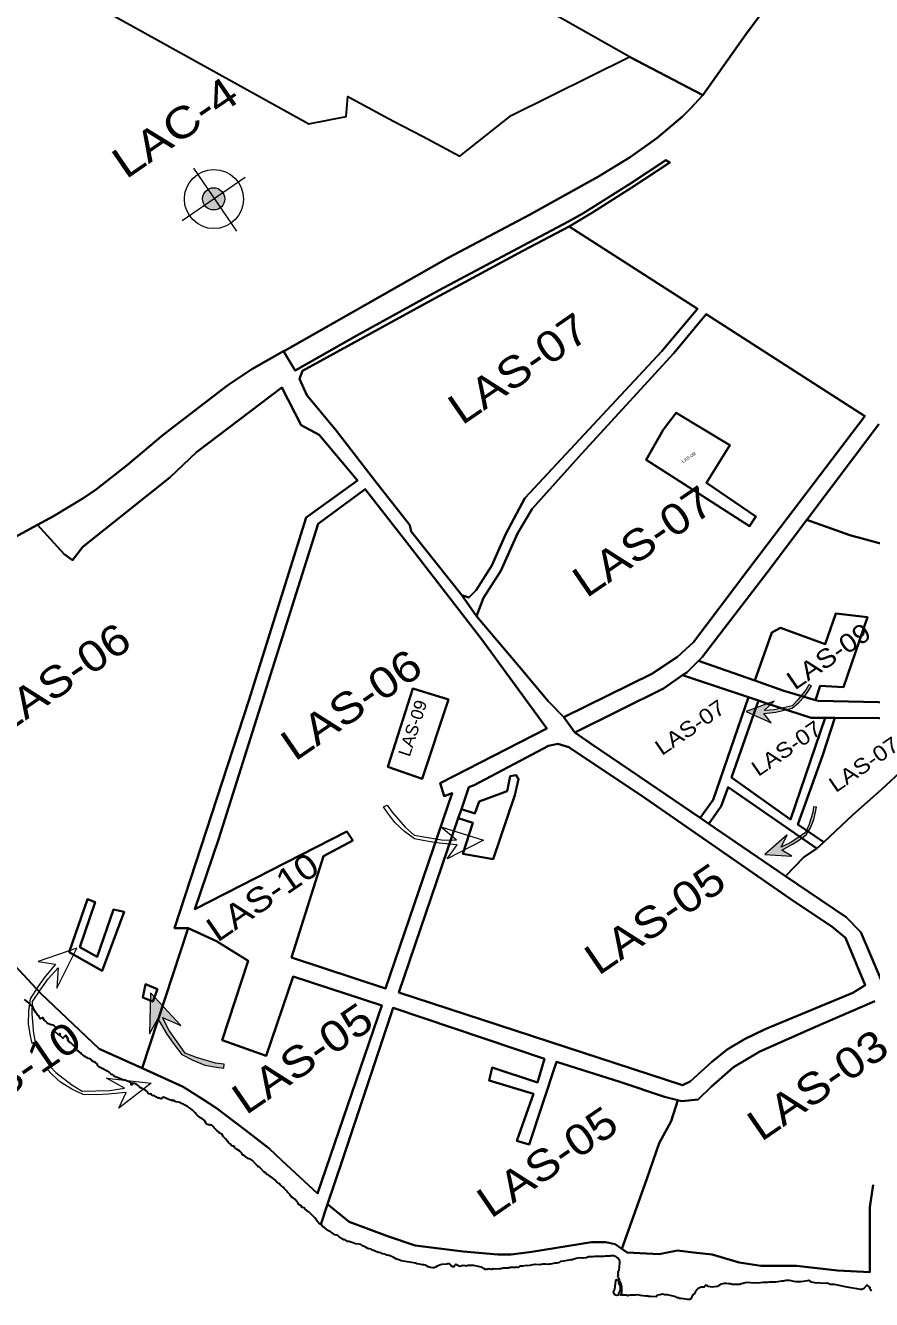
# Model space of a CAD drawing. Header units: metres. Extents: x 263924 to 318888, y 5017073 to 5064560.
# Drawn here: x 292587 to 295224, y 5030530 to 5034501 of the extents above; entities that cross this region are included whole.
import ezdxf

# ---------------------------------------------------------------- set-up
doc = ezdxf.new("R2010")
doc.units = ezdxf.units.M
doc.header["$LTSCALE"] = 38
for name, color, linetype, lineweight in [('1', 7, 'Continuous', 25), ('60', 7, 'Continuous', 13), ('61', 7, 'Continuous', 13)]:
    doc.layers.add(name, color=color, linetype=linetype, lineweight=lineweight)
doc.layers.add('6', color=7, linetype='Continuous')

msp = doc.modelspace()

# ---------------------------------------------------------------- hatches: boundary and pattern name
at = {"layer": '60'}
for points in [[(294920.34, 5032394.86), (294833.38, 5032362.76), (294910.81, 5032327.8), (294888.45, 5032356.16), (294925.16, 5032361.34), (294947.55, 5032365.98), (294976.01, 5032373.43), (294996.05, 5032389.52), (295015.14, 5032409.22), (295028.34, 5032429.33), (295036.39, 5032443.01), (295028.55, 5032446.38), (295019.62, 5032431.01), (294993.93, 5032398.86), (294976.23, 5032380.91), (294948.18, 5032374.57), (294920.13, 5032368.23), (294889.5, 5032365.86)], [(294960.54, 5031978.45), (294890.85, 5031917.33), (294975.66, 5031912.42), (294944.63, 5031930.9), (294977.05, 5031948.88), (294996.29, 5031961.23), (295020.2, 5031978.38), (295033.15, 5032000.57), (295043.92, 5032025.8), (295049.04, 5032049.3), (295051.66, 5032064.96), (295043.13, 5032065.31), (295040.3, 5032047.76), (295027.83, 5032008.54), (295017.73, 5031985.44), (294993.81, 5031969.47), (294969.88, 5031953.51), (294942.13, 5031940.32)], [(293071.79, 5031383.57), (292976.92, 5031485.41), (292973.38, 5031357.89), (292999.7, 5031405.3), (293028.16, 5031357.46), (293047.56, 5031329.14), (293074.38, 5031294.04), (293108.27, 5031275.61), (293146.63, 5031260.57), (293182.13, 5031253.96), (293205.74, 5031250.73), (293205.88, 5031263.54), (293179.41, 5031267), (293119.99, 5031283.95), (293084.86, 5031298.06), (293059.82, 5031333.24), (293034.78, 5031368.42), (293013.74, 5031409.48)]]:
    msp.add_hatch(color=256, dxfattribs=at).paths.add_polyline_path(points)
at = {"layer": '61'}
msp.add_hatch(color=256, dxfattribs=at).paths.add_polyline_path([(293193.38, 5033932.3, 1), (293154.25, 5033989.44, 1)])

# ---------------------------------------------------------------- linework, layer by layer
at = {"layer": '1'}
for points in [[(292729.28, 5034606.57), (293470.52, 5034195), (293586.37, 5034217.84), (293591.52, 5034280), (293693.52, 5034225), (293734.52, 5034203), (293824.67, 5034156.12), (293940.73, 5034093.9), (294100.52, 5034221.01), (294469.89, 5034403.84), (294697.49, 5034283.73), (294659.27, 5034242.86), (294634.57, 5034217.6), (294554.52, 5034150.01), (294471.52, 5034091.01)], [(294281.16, 5033874.67), (294354.44, 5033918.3), (294476.79, 5033995.87), (294594.61, 5034073.84), (294582.22, 5034081.77), (294472.07, 5034008.99), (294324.17, 5033915.35), (294279.43, 5033889.99), (294155.33, 5033825.38), (293876.39, 5033676.31), (293619.83, 5033534.78), (293427.73, 5033425.99), (293391.23, 5033485.78), (293396.43, 5033488.73), (293904.53, 5033777), (294157.53, 5033911), (294372.52, 5034031.01), (294471.52, 5034091.01), (294554.52, 5034150.01), (294634.57, 5034217.6), (294659.27, 5034242.86), (294697.49, 5034283.73), (294835.81, 5034479.14), (294905.41, 5034571.66)], [(294905.41, 5034571.66), (294835.81, 5034479.14), (294697.49, 5034283.73), (294469.89, 5034403.84), (294228.5, 5034540.28)], [(294471.52, 5034091.01), (294372.52, 5034031.01), (294157.53, 5033911), (293904.53, 5033777), (293396.43, 5033488.73), (293391.23, 5033485.78), (293292.53, 5033430), (293217.53, 5033380), (293016.53, 5033225), (292905.53, 5033132), (292808.53, 5033055.99), (292769.53, 5033028.99), (292674.7, 5032971.72), (292624.64, 5032944.53), (292450.53, 5032849.99)], [(293385.93, 5030962.86), (293496.95, 5030860.24), (293698.04, 5031446.92), (293421.81, 5031536.88), (293337.43, 5031289.75), (293200.6, 5031338.54), (293281.43, 5031585.19), (293182.85, 5031646.51), (293094.35, 5031687.41), (293051.48, 5031687.33), (293283.61, 5032396.78), (293462.12, 5032967.99), (293621.43, 5033082.95), (293502.17, 5033225.75), (293446.41, 5033255.89), (293385.98, 5033372.62), (293120.15, 5033171.05), (293037.2, 5033092.76), (292766.21, 5032875.95), (292734.13, 5032834.46), (292707.55, 5032853.34), (292624.64, 5032944.53), (292674.7, 5032971.72), (292769.53, 5033028.99), (292808.53, 5033055.99), (292905.53, 5033132), (293016.53, 5033225), (293217.53, 5033380), (293292.53, 5033430), (293391.23, 5033485.78), (293427.73, 5033425.99), (293619.83, 5033534.78), (293876.39, 5033676.31), (294155.33, 5033825.38), (294279.43, 5033889.99), (294324.17, 5033915.35), (294472.07, 5034008.99), (294582.22, 5034081.77), (294594.61, 5034073.84), (294476.79, 5033995.87)], [(294476.79, 5033995.87), (294354.44, 5033918.3), (294281.16, 5033874.67), (294136.6, 5033799.37), (293838.51, 5033637.86)], [(294014.74, 5032717.7), (293992.43, 5032659.62), (293947.38, 5032725.4), (293968.95, 5032718.09), (293992.03, 5032740.8), (294040, 5032817.82), (294083.9, 5032916.91), (294143.12, 5033027.87), (294570.26, 5033486.05), (294681.7, 5033617.74), (294281.16, 5033874.67)], [(293838.51, 5033637.86), (293450.58, 5033424.64), (293441.1, 5033400.2), (293463.53, 5033349.31), (293555.89, 5033238.62), (293674.39, 5033083.72), (293785.12, 5032944.2), (293789.48, 5032923.73), (293947.38, 5032725.4), (293992.43, 5032659.62), (294125.83, 5032503.13), (294215.63, 5032394.8), (294264.45, 5032345.7), (294299.05, 5032297.61), (294349.5, 5032261.99), (294501.74, 5032159.34), (294689.34, 5032031.24), (294716.38, 5032012.77), (294798.6, 5031956.62), (294955.97, 5031849.8), (294990.93, 5031826.06), (295145, 5031721.46), (295190.7, 5031674.68), (295255.14, 5031523.61)], [(295246.66, 5033258.3), (295022.01, 5032960.44), (294898.44, 5032796.58), (294695.55, 5032532.43), (294684.49, 5032521.35), (294648.04, 5032484.86), (294634.97, 5032475.91), (294575.34, 5032435.07), (294299.05, 5032297.61), (294264.45, 5032345.7), (294539.25, 5032480.47), (294619.53, 5032533.79), (294668.61, 5032579.08), (294838.38, 5032803.86), (295202.37, 5033283.52), (294707.87, 5033601.57), (294607.61, 5033479.87), (294320.72, 5033167.45), (294165.65, 5032994.98), (294120.84, 5032917.36), (294068, 5032801.11), (294014.74, 5032717.7)], [(292450.53, 5032849.99), (292624.64, 5032944.53), (292707.55, 5032853.34), (292734.13, 5032834.46), (292766.21, 5032875.95), (293037.2, 5033092.76), (293120.15, 5033171.05), (293385.98, 5033372.62), (293446.41, 5033255.89), (293502.17, 5033225.75), (293621.43, 5033082.95), (293462.12, 5032967.99), (293283.61, 5032396.78), (293051.48, 5031687.33), (293094.35, 5031687.41), (292951.01, 5031251.58), (292816.49, 5031311.34), (292636.3, 5031483.01), (292538.28, 5031587.91)], [(295328.78, 5032866.12), (295155.57, 5032912.42), (295022.01, 5032960.44), (295246.66, 5033258.3)], [(295385.73, 5032341.14), (295109.1, 5032343.14), (295079.48, 5032343.36), (295035.88, 5032343.67), (294894.74, 5032389.25), (294871.56, 5032396.98), (294840.34, 5032407.4), (294634.97, 5032475.91), (294648.04, 5032484.86), (294684.49, 5032521.35), (294860.36, 5032459.07), (294950.22, 5032427.25), (295048.69, 5032398.41), (295056.91, 5032396), (295481.31, 5032387)], [(295255.14, 5031523.61), (295190.7, 5031674.68), (295145, 5031721.46), (294990.93, 5031826.06), (294955.97, 5031849.8), (295012.81, 5031908.61), (295053.19, 5031936.02), (295075.28, 5031955.25), (295165.18, 5032040.83), (295254.72, 5032119.99)], [(292538.28, 5031587.91), (292636.3, 5031483.01), (292816.49, 5031311.34), (292951.01, 5031251.58), (293078.35, 5031193.32), (293138.18, 5031155.13), (293182.27, 5031126.68), (293272.7, 5031057.69), (293346.71, 5031000.51), (293385.93, 5030962.86)], [(292727.64, 5031329.78), (292722.44, 5031334.48), (292719.04, 5031339.48), (292720.64, 5031341.88), (292713.84, 5031352.28), (292711.74, 5031352.98), (292703.74, 5031344.88), (292693.54, 5031353.48), (292696.24, 5031357.28), (292693.84, 5031358.78), (292690.34, 5031354.48), (292677.24, 5031366.48), (292683.04, 5031376.48), (292679.74, 5031380.08), (292676.83, 5031382.88), (292672.24, 5031384.78), (292667.44, 5031386.18), (292658.83, 5031389.78), (292654.74, 5031392.68), (292650.14, 5031396.48), (292648.44, 5031398.78), (292645.83, 5031401.08), (292644.83, 5031403.88), (292642.64, 5031407.88), (292640.03, 5031408.28), (292633.14, 5031404.58), (292629.33, 5031410.58), (292630.03, 5031412.78), (292623.33, 5031417.98), (292621.53, 5031421.88), (292618.74, 5031425.68), (292615.24, 5031431.18), (292611.33, 5031439.88), (292609.33, 5031443.38), (292603.14, 5031448.58), (292598.33, 5031453.78), (292592.44, 5031458.38), (292588.44, 5031462.18), (292583.83, 5031464.88)], [(295234.06, 5031460.37), (295048.86, 5031380.38), (294875.68, 5031302.78), (294793.68, 5031254.43), (294724.35, 5031193.28), (294683.32, 5031153.47), (294632.49, 5031147.94), (294619.98, 5031151.08), (294578.28, 5031161.57), (294438.8, 5031208.54), (294241.96, 5031270.9), (294156.81, 5031013.48), (294118.27, 5031024.17), (294170, 5031170.86), (294031.92, 5031212.94), (294041.69, 5031252.81), (294182.49, 5031206.75), (294204.33, 5031280.26), (293732.52, 5031439.3), (293575.56, 5030964.82), (293528.56, 5030826.62), (293507.27, 5030764.05), (293501.84, 5030767.48), (293499.54, 5030770.58), (293496.14, 5030774.18), (293493.94, 5030777.38)], [(295228.74, 5030887.87), (295218.25, 5030817.3), (295218.82, 5030615.64), (295117.09, 5030620.3), (294989.7, 5030634.7), (294879.02, 5030634.5), (294810.85, 5030645.78), (294727.14, 5030669.94), (294668.64, 5030676.91), (294619.37, 5030682.66), (294561.48, 5030671.57), (294462.26, 5030676.7), (294445.54, 5030688.04), (294465.13, 5030743.33), (294523.08, 5030906.57), (294561.89, 5031017.02), (294598.77, 5031085.56), (294619.98, 5031151.08), (294632.49, 5031147.94), (294683.32, 5031153.47), (294724.35, 5031193.28), (294793.68, 5031254.43), (294875.68, 5031302.78), (295048.86, 5031380.38), (295234.06, 5031460.37)], [(292901.84, 5031211.28), (292899.54, 5031212.78), (292896.34, 5031213.18), (292894.04, 5031214.08), (292867.65, 5031224.53), (292864.04, 5031225.38), (292861.14, 5031228.08), (292859.04, 5031230.38), (292856.24, 5031231.58), (292853.44, 5031233.58), (292851.24, 5031235.68), (292848.14, 5031238.28), (292820.45, 5031252.87), (292815.94, 5031255.58), (292811.94, 5031259.08), (292811.94, 5031263.28), (292806.24, 5031268.08), (292800.84, 5031270.58), (292797.04, 5031271.78), (292795.74, 5031273.48), (292793.44, 5031275.28), (292790.94, 5031277.98), (292789.34, 5031279.28), (292786.24, 5031280.18), (292783.44, 5031281.28), (292780.64, 5031282.98), (292777.44, 5031284.38), (292774.24, 5031286.08), (292771.84, 5031287.78), (292761.74, 5031295.78), (292760.54, 5031297.98), (292757.94, 5031298.38), (292755.84, 5031299.48), (292753.64, 5031302.88), (292746.84, 5031308.18), (292744.84, 5031311.08), (292747.84, 5031314.58), (292737.04, 5031322.18), (292729.64, 5031328.98), (292727.64, 5031329.78)], [(293036.04, 5031152.18), (293017.64, 5031160.48), (293015.04, 5031159.88), (293013.14, 5031158.58), (293011.74, 5031156.18), (293009.84, 5031154.98), (293001.64, 5031158.68), (292999.44, 5031157.88), (292997.74, 5031159.78), (292995.54, 5031160.18), (292991.04, 5031164.08), (292988.24, 5031166.08), (292985.14, 5031165.18), (292981.74, 5031165.38), (292980.44, 5031168.38), (292977.94, 5031170.68), (292976.04, 5031169.58), (292973.14, 5031170.68), (292969.54, 5031172.88), (292967.04, 5031177.68), (292961.14, 5031182.38), (292957.74, 5031183.78), (292954.14, 5031184.08), (292950.94, 5031188.08), (292946.94, 5031189.68), (292944.64, 5031190.18), (292943.64, 5031192.08), (292941.94, 5031194.28), (292938.44, 5031197.28), (292935.64, 5031198.88), (292932.74, 5031200.08), (292929.34, 5031202.78), (292921.74, 5031204.48), (292918.84, 5031198.68), (292916.54, 5031199.58), (292916.54, 5031204.28), (292915.14, 5031205.88), (292912.54, 5031207.18), (292907.64, 5031209.28), (292901.84, 5031211.28)], [(293189.54, 5031051.48), (293182.94, 5031057.88), (293180.64, 5031060.28), (293175.04, 5031065.58), (293172.64, 5031068.78), (293170.14, 5031071.28), (293166.64, 5031074.08), (293163.24, 5031073.28), (293161.04, 5031074.18), (293157.74, 5031073.98), (293153.34, 5031075.48), (293151.34, 5031077.48), (293146.14, 5031086.28), (293143.84, 5031088.68), (293141.44, 5031090.68), (293137.04, 5031093.78), (293132.14, 5031096.58), (293127.04, 5031099.98), (293123.34, 5031103.08), (293120.15, 5031106.87), (293115.54, 5031111.98), (293112.94, 5031114.48), (293110.74, 5031117.18), (293106.14, 5031121.38), (293098.34, 5031127.68), (293092.54, 5031131.58), (293081.64, 5031137.08), (293079.24, 5031138.78), (293075.64, 5031140.28), (293073.44, 5031141.38), (293068.74, 5031144.38), (293056.94, 5031145.78), (293053.14, 5031147.28), (293052.14, 5031149.28), (293048.64, 5031149.98), (293046.34, 5031151.98), (293044.94, 5031149.28), (293042.04, 5031149.88), (293039.84, 5031151.38), (293036.04, 5031152.18)], [(293335.54, 5030924.78), (293330.24, 5030927.88), (293318.34, 5030939.98), (293314.74, 5030944.28), (293312.34, 5030943.98), (293311.14, 5030945.88), (293305.04, 5030951.98), (293295.94, 5030961.88), (293291.34, 5030965.68), (293288.44, 5030967.48), (293282.84, 5030968.38), (293280.74, 5030969.18), (293278.24, 5030971.08), (293269.74, 5030978.28), (293267.14, 5030978.78), (293263.84, 5030980.98), (293262.34, 5030983.48), (293261.24, 5030986.08), (293257.14, 5030990.28), (293254.74, 5030991.48), (293253.94, 5030993.68), (293251.74, 5030994.58), (293247.34, 5030997.98), (293240.04, 5031003.18), (293238.44, 5031004.68), (293236.94, 5031007.58), (293233.84, 5031007.88), (293231.24, 5031008.68), (293228.54, 5031010.98), (293224.84, 5031015.08), (293219.84, 5031019.28), (293218.34, 5031022.58), (293215.84, 5031024.88), (293210.04, 5031030.38), (293205.54, 5031036.28), (293203.54, 5031038.18), (293199.74, 5031045.18), (293197.44, 5031045.98), (293192.04, 5031048.68), (293189.54, 5031051.48)], [(293493.94, 5030777.38), (293488.44, 5030784.08), (293479.04, 5030794.08), (293471.24, 5030801.68), (293467.94, 5030804.38), (293463.54, 5030807.28), (293457.64, 5030812.08), (293455.74, 5030815.18), (293449.94, 5030817.18), (293446.44, 5030821.78), (293441.24, 5030824.58), (293437.44, 5030827.78), (293435.54, 5030831.08), (293432.34, 5030835.88), (293427.64, 5030841.28), (293420.14, 5030847.58), (293417.54, 5030848.38), (293414.04, 5030852.28), (293412.54, 5030855.98), (293408.24, 5030860.18), (293404.24, 5030864.88), (293402.14, 5030867.88), (293393.24, 5030876.18), (293391.14, 5030879.58), (293383.64, 5030885.28), (293381.04, 5030887.58), (293378.44, 5030890.68), (293376.64, 5030891.78), (293373.54, 5030894.08), (293370.44, 5030895.88), (293363.84, 5030902.68), (293360.24, 5030905.68), (293357.64, 5030908.38), (293354.64, 5030910.28), (293350.84, 5030911.98), (293349.14, 5030913.08), (293346.74, 5030916.18), (293343.44, 5030918.28), (293339.64, 5030919.98), (293335.54, 5030924.78)], [(294165.15, 5030679.04), (294350.59, 5030708.59), (294394.98, 5030708.75), (294424.66, 5030702.19), (294445.54, 5030688.04), (294462.26, 5030676.7), (294561.48, 5030671.57), (294619.37, 5030682.65), (294668.64, 5030676.91), (294727.14, 5030669.94), (294810.85, 5030645.78), (294879.02, 5030634.5), (294989.7, 5030634.7), (295117.09, 5030620.3), (295218.82, 5030615.64), (295218.25, 5030817.3), (295228.74, 5030887.87)], [(293635.14, 5030698.48), (293631.74, 5030701.68), (293625.94, 5030702.68), (293615.74, 5030703.98), (293610.04, 5030705.28), (293605.74, 5030707.58), (293600.64, 5030708.18), (293596.14, 5030711.08), (293590.74, 5030710.48), (293586.64, 5030713.68), (293582.94, 5030716.08), (293579.64, 5030716.28), (293576.64, 5030717.98), (293574.34, 5030719.08), (293567.14, 5030724.58), (293563.54, 5030726.58), (293561.64, 5030728.08), (293557.84, 5030730.28), (293550.94, 5030731.28), (293547.44, 5030734.38), (293542.44, 5030737.58), (293536.94, 5030741.48), (293533.94, 5030743.18), (293529.64, 5030744.98), (293526.84, 5030746.68), (293518.84, 5030754.48), (293513.74, 5030756.48), (293513.24, 5030758.68), (293510.14, 5030762.68), (293509.06, 5030763.18), (293507.54, 5030763.88), (293507.27, 5030764.05), (293528.56, 5030826.62), (293595.94, 5030772.24), (293718.93, 5030726.27), (293801.92, 5030698.26), (293950.89, 5030679.31), (294058.81, 5030670.06), (294100.7, 5030670.18), (294165.15, 5030679.04)], [(293880.04, 5030637.79), (293870.14, 5030633.38), (293865.04, 5030631.18), (293859.54, 5030629.18), (293855.74, 5030628.98), (293849.84, 5030629.58), (293846.04, 5030630.38), (293842.34, 5030631.88), (293836.84, 5030634.78), (293832.94, 5030636.48), (293828.24, 5030637.78), (293824.54, 5030637.88), (293819.74, 5030638.58), (293814.44, 5030640.58), (293806.64, 5030641.18), (293802.34, 5030643.18), (293757.44, 5030650.08), (293753.54, 5030652.08), (293741.64, 5030657.18), (293732.54, 5030661.88), (293722.64, 5030666.38), (293720.04, 5030667.08), (293713.54, 5030667.98), (293710.14, 5030669.58), (293707.94, 5030670.88), (293700.64, 5030671.88), (293696.94, 5030673.78), (293694.24, 5030675.38), (293690.64, 5030676.68), (293686.04, 5030676.88), (293682.54, 5030678.88), (293679.34, 5030680.08), (293675.34, 5030682.08), (293667.94, 5030683.78), (293664.34, 5030686.48), (293657.04, 5030687.78), (293654.44, 5030689.38), (293648.44, 5030692.18), (293642.44, 5030695.58), (293635.14, 5030698.48)], [(294056.84, 5030624.79), (294051.45, 5030625.19), (294047.04, 5030624.19), (294044.75, 5030625.49), (294042.45, 5030624.49), (294038.95, 5030623.38), (294035.7, 5030624.08), (294032.15, 5030625.08), (294026.34, 5030623.49), (294023.34, 5030624.38), (294021.15, 5030623.29), (294015.54, 5030626.69), (294009.54, 5030630.69), (294002.84, 5030631.88), (293997.54, 5030632.38), (293988.84, 5030634.69), (293983.95, 5030635.49), (293977.04, 5030635.79), (293966.04, 5030635.79), (293960.45, 5030633.88), (293958.34, 5030634.79), (293956.34, 5030635.38), (293949.84, 5030635.99), (293947.54, 5030634.79), (293940.75, 5030633.08), (293928.75, 5030638.79), (293926.04, 5030637.99), (293923.75, 5030636.08), (293921.65, 5030632.29), (293918.64, 5030632.08), (293915.54, 5030633.58), (293913.74, 5030634.88), (293912.84, 5030637.38), (293911.54, 5030639.38), (293908.54, 5030640.88), (293905.14, 5030641.49), (293902.34, 5030641.08), (293900.14, 5030640.29), (293884.34, 5030639.29), (293880.04, 5030637.79)], [(294263.65, 5030649.79), (294254.85, 5030647.89), (294251.15, 5030645.69), (294243.35, 5030643.69), (294237.85, 5030643.19), (294227.55, 5030641.19), (294223.05, 5030640.59), (294220.15, 5030640.39), (294217.55, 5030639.19), (294208.85, 5030639.79), (294204.55, 5030640.29), (294199.75, 5030640.09), (294194.15, 5030639.49), (294190.75, 5030638.49), (294176.55, 5030639.29), (294174.25, 5030638.59), (294167.95, 5030637.99), (294164.15, 5030636.79), (294158.95, 5030635.59), (294152.35, 5030635.19), (294149.05, 5030636.39), (294137.25, 5030634.09), (294128.15, 5030633.49), (294122.85, 5030629.79), (294118.85, 5030630.69), (294116.35, 5030629.99), (294111.75, 5030629.99), (294107.55, 5030629.79), (294102.25, 5030629.29), (294097.85, 5030629.29), (294093.25, 5030627.69), (294091.35, 5030628.39), (294088.45, 5030628.09), (294084.25, 5030628.09), (294078.45, 5030627.69), (294075.34, 5030627.99), (294072.84, 5030626.89), (294068.95, 5030625.89), (294064.34, 5030625.29), (294056.84, 5030624.79)], [(294434.65, 5030599.89), (294432.45, 5030602.29), (294434.85, 5030606.99), (294434.45, 5030609.29), (294434.55, 5030611.79), (294434.95, 5030614.79), (294433.65, 5030618.79), (294436.95, 5030621.69), (294438.65, 5030632.09), (294439.75, 5030645.09), (294439.15, 5030649.99), (294437.55, 5030653.89), (294434.65, 5030657.29), (294431.15, 5030660.19), (294427.45, 5030662.59), (294419.75, 5030665.89), (294416.25, 5030666.09), (294411.75, 5030665.79), (294407.65, 5030665.09), (294393.85, 5030664.89), (294389.55, 5030664.49), (294376.65, 5030663.99), (294370.85, 5030663.49), (294364.95, 5030663.59), (294360.55, 5030663.49), (294355.15, 5030663.09), (294342.65, 5030662.59), (294333.95, 5030659.89), (294325.35, 5030658.79), (294321.15, 5030658.89), (294313.15, 5030659.49), (294307.95, 5030658.29), (294302.85, 5030657.79), (294300.35, 5030656.79), (294296.25, 5030655.49), (294292.15, 5030653.89), (294286.75, 5030653.49), (294281.15, 5030652.59), (294274.75, 5030651.79), (294263.65, 5030649.79)], [(294523.25, 5030540.69), (294518.95, 5030540.79), (294502.25, 5030542.59), (294495.05, 5030544.09), (294489.45, 5030543.69), (294482.15, 5030543.59), (294471.65, 5030542.99), (294467.55, 5030542.49), (294464.95, 5030543.29), (294463.05, 5030541.69), (294461.45, 5030543.19), (294456.85, 5030543.49), (294446.65, 5030543.39), (294442.75, 5030543.89), (294443.05, 5030545.89), (294445.85, 5030551.09), (294445.15, 5030569.19), (294443.65, 5030577.49), (294440.25, 5030585.89), (294437.95, 5030585.79), (294435.95, 5030586.59), (294435.55, 5030582.89), (294436.75, 5030577.59), (294440.05, 5030570.89), (294440.35, 5030566.29), (294440.05, 5030558.59), (294435.15, 5030548.59), (294434.65, 5030543.39), (294429.45, 5030542.49), (294423.65, 5030544.69), (294419.15, 5030553.39), (294420.65, 5030555.79), (294423.35, 5030562.29), (294426.85, 5030588.39), (294429.35, 5030591.99), (294433.35, 5030589.99), (294436.45, 5030590.59), (294437.95, 5030592.29), (294435.85, 5030596.29), (294434.65, 5030599.89)], [(294748.05, 5030573.69), (294743.45, 5030570.69), (294741.45, 5030570.19), (294734.25, 5030569.29), (294726.65, 5030568.89), (294714.75, 5030570.19), (294712.15, 5030571.49), (294711.45, 5030573.69), (294707.25, 5030574.89), (294702.25, 5030568.89), (294692.55, 5030568.49), (294683.25, 5030564.49), (294680.05, 5030561.49), (294674.05, 5030552.59), (294671.15, 5030547.09), (294666.35, 5030544.09), (294659.55, 5030531.29), (294656.35, 5030529.89), (294653.45, 5030530.09), (294650.15, 5030530.09), (294644.65, 5030531.29), (294630.75, 5030533.29), (294625.85, 5030533.29), (294623.65, 5030534.69), (294619.15, 5030534.89), (294615.45, 5030536.49), (294613.95, 5030538.09), (294601.05, 5030541.49), (294587.05, 5030544.39), (294579.25, 5030544.99), (294572.05, 5030546.29), (294565.35, 5030544.89), (294562.25, 5030544.59), (294556.45, 5030543.29), (294553.05, 5030538.49), (294535.15, 5030539.29), (294531.65, 5030538.89), (294529.65, 5030538.89), (294526.75, 5030541.09), (294523.25, 5030540.69)], [(295028.65, 5030589.09), (295024.05, 5030588.59), (295002.95, 5030584.89), (294999.75, 5030584.59), (294994.35, 5030584.59), (294987.85, 5030585.39), (294981.55, 5030585.89), (294973.45, 5030588.09), (294968.35, 5030589.19), (294956.85, 5030589.59), (294952.15, 5030587.99), (294948.15, 5030587.09), (294942.75, 5030586.99), (294931.15, 5030585.09), (294925.15, 5030583.89), (294911.35, 5030584.49), (294905.25, 5030584.49), (294899.45, 5030583.39), (294891.55, 5030582.59), (294887.15, 5030582.89), (294884.75, 5030582.79), (294877.95, 5030581.49), (294871.85, 5030580.59), (294862.85, 5030581.49), (294856.85, 5030580.89), (294835.85, 5030582.49), (294830.25, 5030581.59), (294823.85, 5030580.19), (294817.85, 5030578.59), (294813.25, 5030576.79), (294799.85, 5030577.19), (294788.85, 5030576.99), (294783.25, 5030578.59), (294778.35, 5030579.19), (294770.35, 5030579.79), (294764.25, 5030579.69), (294759.95, 5030579.19), (294754.45, 5030577.79), (294751.75, 5030575.89), (294748.05, 5030573.69)], [(295224.05, 5030556.09), (295218.85, 5030562.89), (295218.95, 5030567.49), (295211.35, 5030573.39), (295208.55, 5030574.19), (295198.15, 5030563.29), (295192.15, 5030560.89), (295188.85, 5030561.29), (295178.05, 5030563.09), (295152.74, 5030567.83), (295107.15, 5030576.39), (295102.35, 5030576.19), (295095.25, 5030576.19), (295086.35, 5030580.39), (295080.75, 5030579.99), (295064.75, 5030581.19), (295057.15, 5030581.39), (295053.05, 5030581.29), (295046.75, 5030581.59), (295036.25, 5030584.29), (295032.55, 5030587.09), (295028.65, 5030589.09)]]:
    msp.add_lwpolyline(points, dxfattribs=at)
for points in [[(293992.03, 5032740.8), (293968.95, 5032718.09), (293947.38, 5032725.4), (293789.48, 5032923.73), (293785.12, 5032944.2), (293674.39, 5033083.72), (293555.89, 5033238.62), (293463.53, 5033349.31), (293441.1, 5033400.2), (293450.58, 5033424.64), (293838.51, 5033637.86), (294136.6, 5033799.37), (294281.16, 5033874.67), (294681.7, 5033617.74), (294570.26, 5033486.05), (294143.12, 5033027.87), (294083.9, 5032916.91), (294040, 5032817.82)], [(294707.87, 5033601.57), (295202.37, 5033283.52), (294838.38, 5032803.86), (294668.61, 5032579.08), (294619.53, 5032533.79), (294539.25, 5032480.47), (294264.45, 5032345.7), (294215.63, 5032394.8), (294125.83, 5032503.13), (293992.43, 5032659.62), (294014.74, 5032717.7), (294068, 5032801.11), (294120.84, 5032917.36), (294165.65, 5032994.98), (294320.72, 5033167.45), (294607.61, 5033479.87)], [(294862.61, 5032970.71), (294843.13, 5032940.68), (294625.57, 5033080.5), (294521.22, 5033147.6), (294574.27, 5033240.69), (294614.84, 5033293.52), (294782.26, 5033192.81), (294708.89, 5033075.79)], [(294625.57, 5033080.5), (294843.13, 5032940.68), (294862.61, 5032970.71), (294708.89, 5033075.79), (294782.26, 5033192.81), (294614.84, 5033293.52), (294574.27, 5033240.69), (294521.22, 5033147.6)], [(294009.54, 5032587.45), (294211.34, 5032309.87), (293879.48, 5032139.21), (293891.6, 5032098.71), (293917.21, 5032108.21), (293708.99, 5031499.31), (293416.6, 5031595.78), (293516.19, 5031911.89), (293607.56, 5031960.8), (293588.45, 5031988.7), (293114.64, 5031747.1), (293189.49, 5031967.29), (293498.99, 5032948.35), (293645.43, 5033056.44), (293775.27, 5032889.65)], [(293189.49, 5031967.29), (293114.64, 5031747.1), (293588.45, 5031988.7), (293607.56, 5031960.8), (293516.19, 5031911.89), (293416.6, 5031595.78), (293708.99, 5031499.31), (293917.21, 5032108.21), (293891.6, 5032098.71), (293879.48, 5032139.21), (294211.34, 5032309.87), (294009.54, 5032587.45), (293775.27, 5032889.65), (293645.43, 5033056.44), (293498.99, 5032948.35)], [(295328.78, 5032866.12), (295567.3, 5032809.57), (295577.41, 5032853.14), (295768.11, 5032810.49), (295760.73, 5032792.11), (295648.89, 5032627.22), (295555.48, 5032492.96), (295485.85, 5032386.9), (295481.31, 5032387), (295056.91, 5032396), (295048.69, 5032398.41), (295063.61, 5032442.81), (295136.3, 5032438.45), (295211.21, 5032657.12), (295112.15, 5032668.86), (295079.04, 5032572.34), (294940.24, 5032624.16), (294912.66, 5032609.36), (294860.36, 5032459.07), (294684.49, 5032521.35), (294695.55, 5032532.43), (294898.44, 5032796.58), (295022.01, 5032960.44), (295155.57, 5032912.42)], [(295211.21, 5032657.12), (295136.3, 5032438.45), (295063.61, 5032442.81), (295048.69, 5032398.41), (294950.22, 5032427.25), (294860.36, 5032459.07), (294912.66, 5032609.36), (294940.24, 5032624.16), (295079.04, 5032572.34), (295112.15, 5032668.86)], [(294729.95, 5032087.14), (294689.34, 5032031.24), (294501.74, 5032159.34), (294349.5, 5032261.99), (294299.05, 5032297.61), (294575.34, 5032435.07), (294634.97, 5032475.91), (294840.34, 5032407.4)], [(293905.83, 5032400.63), (293823.63, 5032153.02), (293716.01, 5032189.96), (293794.15, 5032434.3)], [(293716.01, 5032189.96), (293823.63, 5032153.02), (293905.83, 5032400.63), (293794.15, 5032434.3)], [(294787.24, 5032156.73), (294970.77, 5032026.44), (295079.48, 5032343.36), (295109.1, 5032343.14), (295071.09, 5032224.77), (294994.06, 5032010.39), (295075.28, 5031955.25), (295053.19, 5031936.02), (294776.74, 5032126.57), (294755.53, 5032067.74), (294716.38, 5032012.77), (294689.34, 5032031.24), (294729.95, 5032087.14), (294840.34, 5032407.4), (294871.56, 5032396.98)], [(295079.48, 5032343.36), (294970.77, 5032026.44), (294787.24, 5032156.73), (294871.56, 5032396.98), (294894.74, 5032389.25), (295035.88, 5032343.67)], [(295165.18, 5032040.83), (295075.28, 5031955.25), (294994.06, 5032010.39), (295071.09, 5032224.77), (295109.1, 5032343.14), (295385.73, 5032341.14), (295449.23, 5032340.84), (295382.36, 5032250.89), (295324.29, 5032184.36), (295254.72, 5032119.99)], [(294280.41, 5032251.76), (294518.22, 5032092.54), (294982.72, 5031770.39), (295100.26, 5031692.77), (295142.24, 5031657.11), (295203.95, 5031510.02), (295165.85, 5031485.88), (294892.21, 5031372.66), (294827.4, 5031341.94), (294773.78, 5031309.12), (294724.72, 5031269.66), (294658.95, 5031209.01), (294634.97, 5031198.44), (293750.68, 5031486.87), (293935.8, 5032030.11), (293981.6, 5032015.38), (293949.85, 5031918.81), (294044.96, 5031902.43), (294112.27, 5032102.43), (294123.74, 5032152.26), (294116.62, 5032164.42), (294097.73, 5032161.83), (294087.89, 5032114.94), (294001.33, 5032082.43), (293987.48, 5032044.96), (293945.53, 5032058.65), (293968.97, 5032127.42), (293984.94, 5032133.36), (294217.39, 5032255.46), (294246.34, 5032261.62)], [(293968.97, 5032127.42), (293945.53, 5032058.65), (293935.8, 5032030.11), (293750.68, 5031486.87), (294634.97, 5031198.44), (294658.95, 5031209.01), (294724.72, 5031269.66), (294773.78, 5031309.12), (294827.4, 5031341.94), (294892.21, 5031372.66), (295165.85, 5031485.88), (295203.95, 5031510.02), (295142.24, 5031657.11), (295100.26, 5031692.77), (294982.72, 5031770.39), (294518.22, 5032092.54), (294280.41, 5032251.76), (294246.34, 5032261.62), (294217.39, 5032255.46), (293984.94, 5032133.36)], [(294112.27, 5032102.43), (294044.96, 5031902.43), (293949.85, 5031918.81), (293981.6, 5032015.38), (293935.8, 5032030.11), (293945.53, 5032058.65), (293987.48, 5032044.96), (294001.33, 5032082.43), (294087.89, 5032114.94), (294097.73, 5032161.83), (294116.62, 5032164.42), (294123.74, 5032152.26)], [(295012.81, 5031908.61), (294955.97, 5031849.8), (294798.6, 5031956.62), (294716.38, 5032012.77), (294755.53, 5032067.74), (294776.74, 5032126.57), (295053.19, 5031936.02)], [(292723.39, 5031612.76), (292825.98, 5031554), (292894.27, 5031738.25), (292861.85, 5031745.34), (292810.42, 5031598.34), (292757.06, 5031628.41), (292803.9, 5031768.36), (292780.55, 5031777.75)], [(292757.06, 5031628.41), (292810.42, 5031598.34), (292861.85, 5031745.34), (292894.27, 5031738.25), (292825.98, 5031554), (292723.39, 5031612.76), (292780.55, 5031777.75), (292803.9, 5031768.36)], [(293200.6, 5031338.54), (293337.43, 5031289.75), (293421.81, 5031536.88), (293698.04, 5031446.92), (293496.95, 5030860.24), (293385.93, 5030962.86), (293346.71, 5031000.51), (293272.7, 5031057.69), (293182.27, 5031126.68), (293138.18, 5031155.13), (293078.35, 5031193.32), (292951.01, 5031251.58), (293094.35, 5031687.41), (293182.85, 5031646.51), (293281.43, 5031585.19)], [(292998.68, 5031497.79), (292984.49, 5031458.88), (292953.42, 5031471.55), (292961.71, 5031512.82)], [(292953.42, 5031471.55), (292984.49, 5031458.88), (292998.68, 5031497.79), (292961.71, 5031512.82)], [(294204.33, 5031280.26), (294182.49, 5031206.75), (294041.69, 5031252.81), (294031.92, 5031212.94), (294170, 5031170.86), (294118.27, 5031024.17), (294156.81, 5031013.48), (294241.96, 5031270.9), (294438.8, 5031208.54), (294578.28, 5031161.57), (294619.98, 5031151.08), (294598.77, 5031085.56), (294561.89, 5031017.02), (294523.08, 5030906.57), (294465.13, 5030743.33), (294445.54, 5030688.04), (294424.66, 5030702.19), (294394.98, 5030708.75), (294350.59, 5030708.59), (294165.15, 5030679.04), (294100.7, 5030670.18), (294058.81, 5030670.06), (293950.89, 5030679.31), (293801.92, 5030698.26), (293718.93, 5030726.27), (293595.94, 5030772.24), (293528.56, 5030826.62), (293575.56, 5030964.82), (293732.52, 5031439.3)]]:
    msp.add_lwpolyline(points, close=True, dxfattribs=at)
at = {"layer": '60'}
for points in [[(294920.34, 5032394.86), (294833.38, 5032362.76), (294910.81, 5032327.8), (294888.45, 5032356.16), (294925.16, 5032361.34), (294947.55, 5032365.98), (294976.01, 5032373.43), (294996.05, 5032389.52), (295015.14, 5032409.22), (295028.34, 5032429.33), (295036.39, 5032443.01), (295028.55, 5032446.38), (295019.62, 5032431.01), (294993.93, 5032398.86), (294976.23, 5032380.91), (294948.18, 5032374.57), (294920.13, 5032368.23), (294889.5, 5032365.86)], [(293881.26, 5032002.9), (294014.29, 5031961.97), (293901.1, 5031903.15), (293932.26, 5031947.52), (293876.8, 5031952.24), (293842.85, 5031957.35), (293799.57, 5031966.16), (293768.19, 5031988.61), (293737.93, 5032016.56), (293716.48, 5032045.62), (293703.27, 5032065.45), (293714.75, 5032071.17), (293729.4, 5032048.86), (293770.59, 5032002.79), (293798.61, 5031977.34), (293841.19, 5031970.16), (293883.78, 5031962.98), (293929.9, 5031961.97)], [(294960.54, 5031978.45), (294890.85, 5031917.33), (294975.66, 5031912.42), (294944.63, 5031930.9), (294977.05, 5031948.88), (294996.29, 5031961.23), (295020.2, 5031978.38), (295033.15, 5032000.57), (295043.92, 5032025.8), (295049.04, 5032049.3), (295051.66, 5032064.96), (295043.13, 5032065.31), (295040.3, 5032047.76), (295027.83, 5032008.54), (295017.73, 5031985.44), (294993.81, 5031969.47), (294969.88, 5031953.51), (294942.13, 5031940.32)], [(292684.88, 5031500.56), (292747.57, 5031624.82), (292626.72, 5031584), (292680.31, 5031575.71), (292645.27, 5031532.46), (292625.42, 5031504.45), (292601.77, 5031467.14), (292596.21, 5031428.96), (292595.39, 5031387.77), (292601.47, 5031352.17), (292606.61, 5031328.9), (292618.68, 5031333.21), (292612.76, 5031359.24), (292608.09, 5031420.86), (292609.17, 5031458.69), (292633.51, 5031494.36), (292657.85, 5031530.04), (292689.08, 5031563.99)], [(293071.79, 5031383.57), (292976.92, 5031485.41), (292973.38, 5031357.89), (292999.7, 5031405.3), (293028.16, 5031357.46), (293047.56, 5031329.14), (293074.38, 5031294.04), (293108.27, 5031275.61), (293146.63, 5031260.57), (293182.13, 5031253.96), (293205.74, 5031250.73), (293205.88, 5031263.54), (293179.41, 5031267), (293119.99, 5031283.95), (293084.86, 5031298.06), (293059.82, 5031333.24), (293034.78, 5031368.42), (293013.74, 5031409.48)], [(292840.08, 5031220.22), (292978.39, 5031204.71), (292878.1, 5031125.89), (292900.48, 5031175.28), (292845.11, 5031169.62), (292810.8, 5031168.33), (292766.63, 5031168.95), (292731.64, 5031185.19), (292696.71, 5031207.04), (292670.24, 5031231.6), (292653.58, 5031248.64), (292663.79, 5031256.38), (292682.33, 5031237.19), (292731.36, 5031199.56), (292763.61, 5031179.77), (292806.79, 5031180.62), (292849.97, 5031181.47), (292895.48, 5031189.04)]]:
    msp.add_lwpolyline(points, close=True, dxfattribs=at)
at = {"layer": '61'}
for p, q in [((293245.88, 5033860.52), (293111.35, 5034056.95)), ((293075.6, 5033893.61), (293272.03, 5034028.13))]:
    msp.add_line(p, q, dxfattribs=at)
for centre, radius in [((293174.33, 5033960.12), 91.94), ((293173.81, 5033960.87), 34.63)]:
    msp.add_circle(centre, radius, dxfattribs=at)

# ---------------------------------------------------------------- texts
at = {"layer": '6'}
for s, height, rotation, width, p in [('LAC-4', 96, 34.501, 1.2, (292900.21, 5034020.25)), ('LAS-07', 96, 34.501, 1.15, (293947.62, 5033253.23)), ('LAS-09', 9.6, 34.501, 1.15, (294636.1, 5033136.58)), ('LAS-07', 96, 34.501, 1.15, (294335.14, 5032714.45)), ('LAS-06', 96, 34.501, 1.15, (292519.4, 5032287.47)), ('LAS-09', 57.6, 34.501, 1.15, (294984.65, 5032427.82)), ('LAS-06', 96, 34.501, 1.15, (293426.87, 5032205.32)), ('LAS-09', 38.4, 72.096, 1.05, (293784.33, 5032219.55)), ('LAS-07', 48, 34.501, 1.15, (294570.19, 5032223.82)), ('LAS-07', 48, 34.501, 1.15, (294870.69, 5032158.49)), ('LAS-07', 48, 34.501, 1.15, (295112.08, 5032108.39)), ('LAS-10', 76.8, 34.501, 1.15, (293185.39, 5031641.25)), ('LAS-05', 96, 34.501, 1.15, (294372.62, 5031537.63)), ('LAS-05', 96, 34.501, 1.15, (293274.24, 5031103.02)), ('LAS-10', 96, 34.501, 1.15, (292364.21, 5031044.05)), ('LAS-03', 96, 34.501, 1.15, (294879.98, 5031019.97)), ('LAS-05', 96, 34.501, 1.15, (294037.35, 5030780.35))]:
    msp.add_text(s, height=height, rotation=rotation, dxfattribs=dict(at, width=width)).set_placement(p)

doc.saveas('drawing.dxf')
